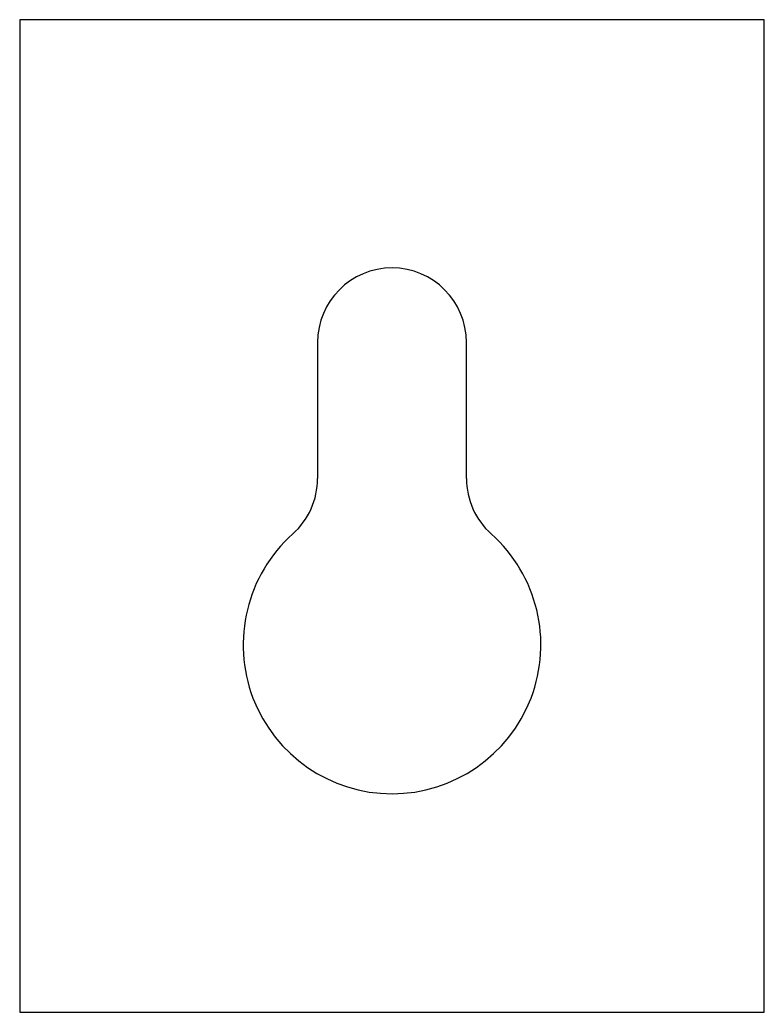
# Model space of a CAD drawing. Header units: millimetres. Extents: x 112.7 to 142.7, y 160.4 to 200.4.
import ezdxf

# ---------------------------------------------------------------- set-up
doc = ezdxf.new("R2010")
doc.units = ezdxf.units.MM
doc.linetypes.add('K5LT_BASIC', pattern=[0])
doc.layers.add('Системный слой', color=7, linetype='Continuous')

msp = doc.modelspace()

# ---------------------------------------------------------------- linework, layer by layer
at = {"layer": 'Системный слой', "color": 150, "linetype": 'K5LT_BASIC', "lineweight": 30}
for p, q in [((112.67, 200.383), (112.67, 160.383)), ((142.67, 200.383), (112.67, 200.383)), ((142.67, 160.383), (142.67, 200.383)), ((124.67, 187.383), (124.67, 181.895)), ((130.67, 181.895), (130.67, 187.383)), ((112.67, 160.383), (142.67, 160.383))]:
    msp.add_line(p, q, dxfattribs=at)
for centre, radius, start, end in [((127.67, 187.383), 3, 0, 180), ((121.67, 181.895), 3, 311.8103, 0), ((133.67, 181.895), 3, 180, 228.1897), ((127.67, 175.187), 6, 131.8103, 48.1897)]:
    msp.add_arc(centre, radius, start, end, dxfattribs=at)

doc.saveas('drawing.dxf')
